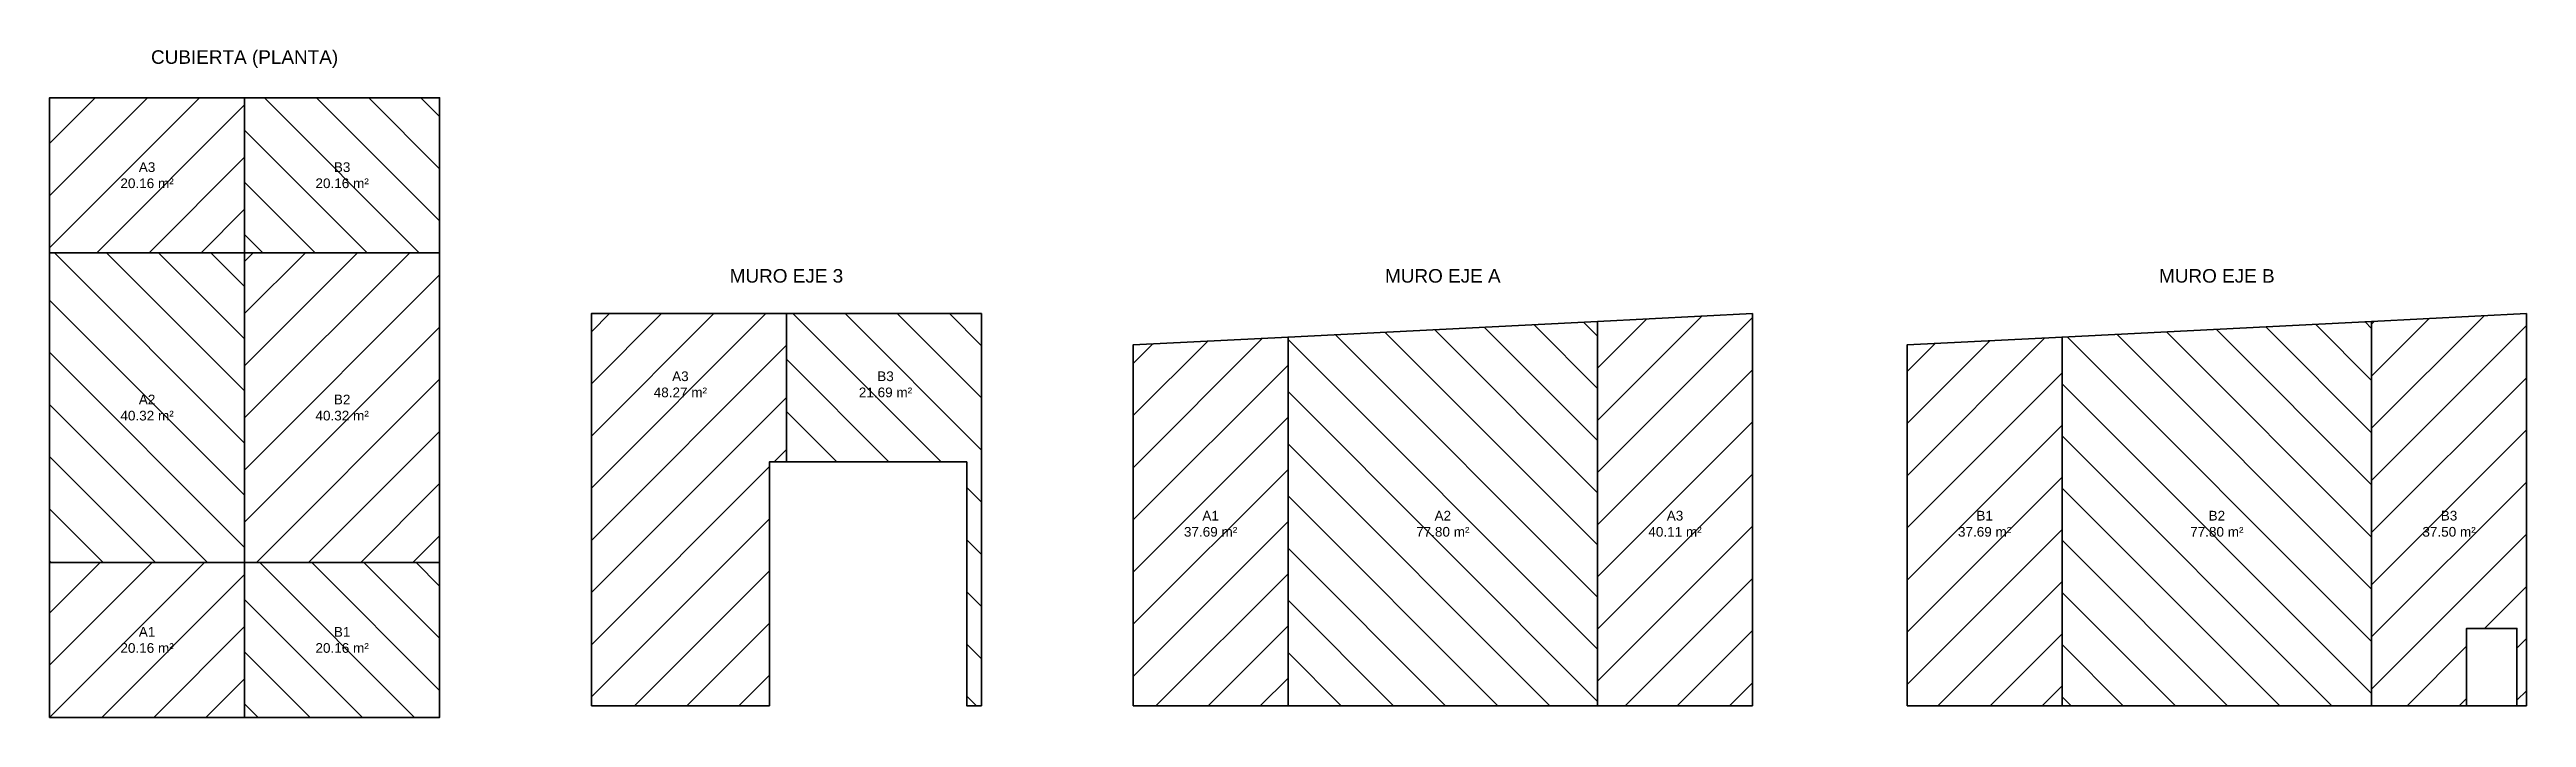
# Model space of a CAD drawing. Header units: metres. Extents: x 0 to 64, y 0 to 17.2.
import ezdxf

# ---------------------------------------------------------------- set-up
doc = ezdxf.new("R2010")
doc.units = ezdxf.units.M
for name, color, linetype in [('ATR-ACHURADO', 9, 'Continuous'), ('ATR-AREAS', 1, 'Continuous'), ('ATR-TEXTO', 7, 'Continuous')]:
    doc.layers.add(name, color=color, linetype=linetype)
doc.styles.add('Arial', font='arial.ttf')

msp = doc.modelspace()

# ---------------------------------------------------------------- hatches: boundary and pattern name
at = {"layer": 'ATR-ACHURADO'}
h = msp.add_hatch(dxfattribs=at)
h.set_pattern_fill('ANSI31', scale=0.3)
h.paths.add_polyline_path([(0, 12), (5.04, 12), (5.04, 16), (0, 16)])
h = msp.add_hatch(dxfattribs=at)
h.set_pattern_fill('ANSI31', scale=0.3, angle=90)
h.paths.add_polyline_path([(5.04, 12), (10.08, 12), (10.08, 16), (5.04, 16)])
h = msp.add_hatch(dxfattribs=at)
h.set_pattern_fill('ANSI31', scale=0.3, angle=90)
h.paths.add_polyline_path([(0, 4), (5.04, 4), (5.04, 12), (0, 12)])
h = msp.add_hatch(dxfattribs=at)
h.set_pattern_fill('ANSI31', scale=0.3)
h.paths.add_polyline_path([(5.04, 4), (10.08, 4), (10.08, 12), (5.04, 12)])
h = msp.add_hatch(dxfattribs=at)
h.set_pattern_fill('ANSI31', scale=0.3)
h.paths.add_polyline_path([(14, 0.3), (18.60001, 0.3), (18.60001, 6.6), (19.04, 6.6), (19.04, 10.4277), (14, 10.4277)])
h = msp.add_hatch(dxfattribs=at)
h.set_pattern_fill('ANSI31', scale=0.3, angle=90)
h.paths.add_polyline_path([(19.04, 6.6), (23.70002, 6.6), (23.70002, 0.3), (24.08, 0.3), (24.08, 10.4277), (19.04, 10.4277)])
h = msp.add_hatch(dxfattribs=at)
h.set_pattern_fill('ANSI31', scale=0.3)
h.paths.add_polyline_path([(40, 0.3), (44, 0.3), (44, 10.4277), (40, 10.22635)])
h = msp.add_hatch(dxfattribs=at)
h.set_pattern_fill('ANSI31', scale=0.3)
h.paths.add_polyline_path([(60, 0.3), (64, 0.3), (64, 10.4277), (60, 10.22635)])
h.paths.add_polyline_path([(62.4535, 0.3), (63.7555, 0.3), (63.7555, 2.3), (62.4535, 2.3)], flags=16)
h = msp.add_hatch(dxfattribs=at)
h.set_pattern_fill('ANSI31', scale=0.3)
h.paths.add_polyline_path([(28, 0.3), (32, 0.3), (32, 9.82365), (28, 9.6223)])
h = msp.add_hatch(dxfattribs=at)
h.set_pattern_fill('ANSI31', scale=0.3, angle=90)
h.paths.add_polyline_path([(32, 0.3), (40, 0.3), (40, 10.22635), (32, 9.82365)])
h = msp.add_hatch(dxfattribs=at)
h.set_pattern_fill('ANSI31', scale=0.3)
h.paths.add_polyline_path([(48, 0.3), (52, 0.3), (52, 9.82365), (48, 9.6223)])
h = msp.add_hatch(dxfattribs=at)
h.set_pattern_fill('ANSI31', scale=0.3, angle=90)
h.paths.add_polyline_path([(52, 0.3), (60, 0.3), (60, 10.22635), (52, 9.82365)])
h = msp.add_hatch(dxfattribs=at)
h.set_pattern_fill('ANSI31', scale=0.3)
h.paths.add_polyline_path([(0, 0), (5.04, 0), (5.04, 4), (0, 4)])
h = msp.add_hatch(dxfattribs=at)
h.set_pattern_fill('ANSI31', scale=0.3, angle=90)
h.paths.add_polyline_path([(5.04, 0), (10.08, 0), (10.08, 4), (5.04, 4)])

# ---------------------------------------------------------------- linework, layer by layer
at = {"layer": 'ATR-AREAS', "lineweight": 35}
for points in [[(0, 12), (5.04, 12), (5.04, 16), (0, 16)], [(5.04, 12), (10.08, 12), (10.08, 16), (5.04, 16)], [(0, 4), (5.04, 4), (5.04, 12), (0, 12)], [(5.04, 4), (10.08, 4), (10.08, 12), (5.04, 12)], [(14, 0.3), (18.60001, 0.3), (18.60001, 6.6), (19.04, 6.6), (19.04, 10.4277), (14, 10.4277)], [(19.04, 6.6), (23.70002, 6.6), (23.70002, 0.3), (24.08, 0.3), (24.08, 10.4277), (19.04, 10.4277)], [(40, 0.3), (44, 0.3), (44, 10.4277), (40, 10.22635)], [(60, 0.3), (64, 0.3), (64, 10.4277), (60, 10.22635)], [(28, 0.3), (32, 0.3), (32, 9.82365), (28, 9.6223)], [(32, 0.3), (40, 0.3), (40, 10.22635), (32, 9.82365)], [(48, 0.3), (52, 0.3), (52, 9.82365), (48, 9.6223)], [(52, 0.3), (60, 0.3), (60, 10.22635), (52, 9.82365)], [(0, 0), (5.04, 0), (5.04, 4), (0, 4)], [(5.04, 0), (10.08, 0), (10.08, 4), (5.04, 4)], [(62.4535, 0.3), (63.7555, 0.3), (63.7555, 2.3), (62.4535, 2.3)]]:
    msp.add_lwpolyline(points, close=True, dxfattribs=at)

# ---------------------------------------------------------------- texts
at = {"layer": 'ATR-TEXTO', "attachment_point": 5, "style": 'Arial'}
for s, insert, char_height in [('CUBIERTA (PLANTA)', (5.04, 17), 0.35), ('A3\\P20.16 m²', (2.52, 14), 0.25), ('B3\\P20.16 m²', (7.56, 14), 0.25), ('MURO EJE 3', (19.04, 11.4), 0.35), ('MURO EJE A', (36, 11.4), 0.35), ('MURO EJE B', (56, 11.4), 0.35), ('A2\\P40.32 m²', (2.52, 8), 0.25), ('B2\\P40.32 m²', (7.56, 8), 0.25), ('A3\\P48.27 m²', (16.3, 8.6), 0.25), ('B3\\P21.69 m²', (21.6, 8.6), 0.25), ('A1\\P37.69 m²', (30, 5), 0.25), ('A2\\P77.80 m²', (36, 5), 0.25), ('A3\\P40.11 m²', (42, 5), 0.25), ('B1\\P37.69 m²', (50, 5), 0.25), ('B2\\P77.80 m²', (56, 5), 0.25), ('B3\\P37.50 m²', (62, 5), 0.25), ('A1\\P20.16 m²', (2.52, 2), 0.25), ('B1\\P20.16 m²', (7.56, 2), 0.25)]:
    msp.add_mtext(s, dxfattribs=dict(at, insert=insert, char_height=char_height))

doc.saveas('drawing.dxf')
